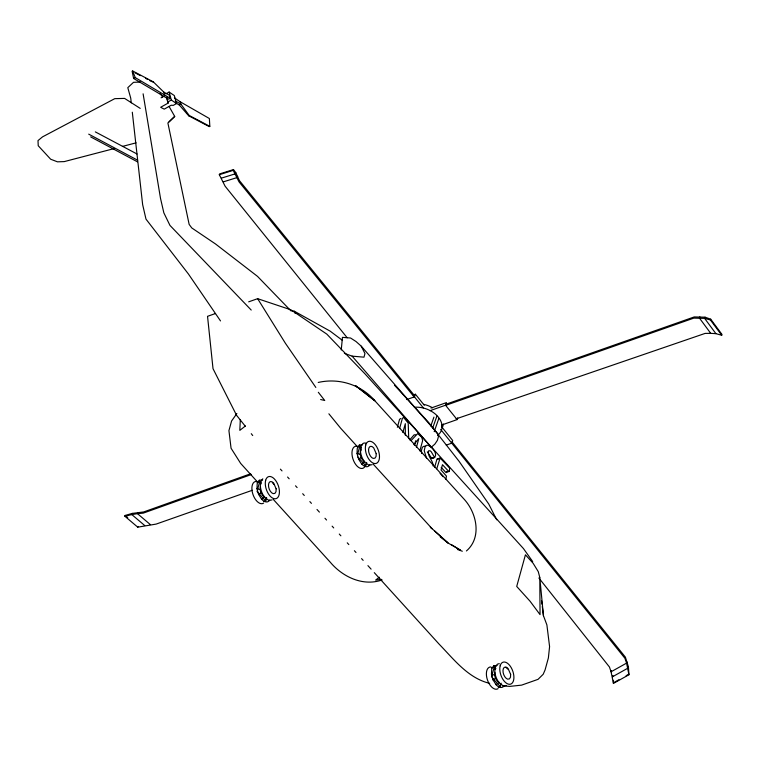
<?xml version="1.0" encoding="UTF-8"?>
<svg xmlns="http://www.w3.org/2000/svg" width="760" height="760" viewBox="0 0 760 760"><rect width="100%" height="100%" fill="white"/><g stroke="black" fill="none" stroke-linecap="round" stroke-linejoin="round"><path stroke-width="1.14" d="M405.308 435.214L405.317 423.681L402.847 432.516M160.597 107.312L168.083 103.132L166.858 97.261M240.302 419.729L239.818 430.369L245.356 426.027M269.762 500.108A11.618 6.279 70.6 0 1 261.601 499.197L258.571 494.399L256.966 488.632L257.222 483.455L259.274 480.253L262.561 479.892M261.601 499.197L264.642 496.803C261.145 494.94 259.673 490.57 260.252 486.799M369.825 464.892A11.618 6.279 70.6 0 1 361.665 463.98L358.635 459.173L357.029 453.416L357.285 448.238L359.337 445.037L362.624 444.666M361.665 463.98L364.705 461.586C361.209 459.714 359.736 455.354 360.316 451.582L361.437 449.834L359.337 445.037M504.26 685.634A11.618 6.279 70.6 0 1 496.09 684.731L493.059 679.924L491.454 674.158L491.72 668.99L493.762 665.788L497.059 665.418M496.09 684.731L499.13 682.328C495.634 680.466 494.171 676.096 494.75 672.325M341.249 349.961L342.456 337.364L350.55 338L356.06 341.553L361.247 346.18L437.712 433.637L438.453 436.563L437.427 440.306L434.844 444.134L431.214 447.288L352.099 356.136L344.356 353.324M257.317 490.295L259.787 481.317L261.373 483.065M263.805 501.676L265.705 501.011L266.637 497.639M357.38 455.078L359.851 446.101L361.437 447.839M366.7 462.422L365.769 465.785L357.865 457.073M397.366 427.281L399.57 419.292L400.805 418.503M399.579 428.555L402.41 418.285L403.655 417.497L408.215 423.092L408.719 438.605M414.476 445.141L415.701 440.714M416.404 447.459L418.817 438.577L413.867 444.647M419.824 450.88L422.655 440.61L421.743 437.304L417.696 433.561L411.055 440.638M434.539 467.552L436.943 459.183L440.125 458.005L449.635 468.055L449.407 471.124L446.082 472.663L441.19 467.39M436.762 468.787L440.125 458.005M491.501 676.942L494.285 666.843L495.862 668.591M498.294 687.202L500.194 686.536L501.125 683.164M446.566 472.131L446.823 471.371M430.815 425.933L433.931 417.116M432.639 428.193L436.914 416.062M434.197 431.67L438.862 418.437M347.197 337.772L225.102 186.19L219.307 174.705L219.593 173.916L233.51 169.575L235.771 172.615L239.457 180.661L414.248 395.333M414.561 397.442L239.02 181.849L233.215 170.364L233.51 169.575M235.771 172.615L235.334 173.802L221.416 178.134M237.661 176.339L237.225 177.526L223.307 181.868M252.282 490.286L156.151 524.086L137.75 527.174L124.859 516.221L125.143 515.442L132.259 513.399L143.688 511.945L250.667 473.755M132.259 513.399L131.822 514.586L124.859 516.221M137.911 512.477L137.475 513.665L131.822 514.586L144.723 525.54M137.75 527.174L138.044 526.385M406.742 399.56L414.447 396.853L415.406 394.231L424.298 405.27M429.998 410.685L445.522 405.222L446.481 402.601L430.958 408.072M441.579 425.068L457.111 419.596L457.748 417.858M699.865 316.873L699.428 318.06L710.723 333.345L715.92 333.668L721.715 335.245L722 334.457L710.695 319.172L705.061 317.195L694.26 316.93L446.101 404.187M705.061 317.195L704.625 318.383L715.92 333.668M721.715 335.245L710.41 319.96L710.695 319.172M611.505 670.605L611.068 671.792L613.434 683.42L628.938 674.747L628.444 666.909L625.385 657.144L451.934 441.788M612.94 675.583L612.503 676.77L628.007 668.097L628.444 666.909M613.434 683.42L613.462 680.285M627.01 661.931L626.572 663.119L628.938 674.747M432.364 457.805L431.661 458.299L427.31 451.801M445.825 479.237L446.462 476.121L441.019 470.003L442.481 464.683L448.923 471.666M262.77 478.809L260.718 482.011A11.618 6.279 70.6 0 0 265.098 497.752L268.745 500.308L272.033 499.947M236.873 413.526L231.572 421.021L228.931 430.616L231.059 448.238L240.673 463.429L257.327 481.802M466.431 550.952C481.973 537.529 476.776 513.408 464.502 499.614L374.86 400.776C361.114 384.626 338.817 377.701 318.231 382.46M409.706 439.907L414.143 434.815L415.615 434.844M169.062 121.847L174.714 116.413L169.043 106.4M174.714 116.413L167.884 122.968L189.145 224.39L191.776 227.943L215.545 243.988L257.517 276.374L290.938 310.878M379.316 577.211L375.62 580.098L381.216 579.339M431.927 458.451C440.287 456.817 432.487 446.234 427.566 445.236A7.837 4.237 70.6 0 0 425.068 446.728L424.232 450.765L426.541 458.318M258.571 494.399L260.993 492.774M358.635 459.173L361.057 457.558M493.059 679.924L495.482 678.3M613.728 682.632L618.896 679.744M626.126 675.697L628.197 674.538M132.658 70.965L132.116 71.269L133.646 78.498L168.615 99.18L170.221 98.287L169.338 95.199L163.761 92.055L153.282 81.843L132.658 70.965L135.251 77.605L170.221 98.287M133.646 78.498L135.251 77.605M152.741 82.137L153.282 81.843M165.908 93.841L169.119 92.045L174.316 95.57L176.529 103.559L173.318 105.355L171.209 105.241L164.245 109.126L161.509 107.768M161.063 97.831L164.91 95.674M168.121 101.83L171.332 100.044L176.529 103.559M175.541 102.866L179.265 104.965L180.87 104.072L180.13 101.736L174.41 97.84M179.265 104.965L188.67 115.776L189.211 115.472L209.826 126.35L209.37 118.512L180.13 101.736M209.826 126.35L209.294 126.644L188.67 115.776M251.341 474.544L143.25 513.133L137.475 513.665L150.375 524.609M215.526 313.5L207.537 316.322L213.018 368.685L236.588 415.33L245.385 426.351M248.672 301.834L257.64 298.68L290.89 309.795L326.819 334.124L365.142 374.024L523.459 548.577L532.703 561.592M413.202 395.01L415.406 394.231M445.664 405.374L693.823 318.117L704.625 318.383L710.41 319.96M256.937 482.324L259.787 481.317M357.95 446.766L359.851 446.101M446.272 445.103L451.772 443.166L452.732 440.553L441.617 426.749M431.661 458.299L434.767 457.453M491.425 667.85L494.285 666.843M456.152 418.855L705.128 333.402L710.723 333.345M219.307 174.705L233.215 170.364M114.447 148.504L64.248 161.605L57.446 161.823L50.663 159.22L38.228 145.739L38 140.6L42.532 136.866L114.779 98.657L124.611 98.41L140.21 108.395M122.427 146.414L136.116 142.842M382.147 579.937C363.09 586.653 342.741 577.02 330.315 562.267L273.201 499.292M372.096 464.721L368.809 465.091L365.161 462.536A11.618 6.279 70.6 0 1 360.781 446.785L362.834 443.593A11.618 6.279 70.6 0 1 366.12 443.222M506.521 685.472L503.234 685.843L499.586 683.278A11.618 6.279 70.6 0 1 495.206 667.536L497.258 664.335A11.618 6.279 70.6 0 1 499.377 663.755M140.524 82.08L133.513 82.317L127.794 87.675L130.739 98.173L131.261 102.847M502.911 685.909L509.798 686.385L521.616 685.13L538.042 679.345L543.2 674.253L545.072 669.95L548.369 657.989L549.584 646.598L546.886 624.919L543.438 615.676L542.288 606.489M291.602 310.83L294.367 311.239L330.135 331.123L342.466 340.404M352.099 356.136L363.983 357.181L364.962 353.58L361.247 346.18M320.653 399.532L324.729 400.482L318.316 392.274M457.472 549.499L462.317 551.228M425.762 446.5L424.716 446.243A7.837 4.237 70.6 0 0 422.227 447.735L421.439 450.433L421.638 453.511M489.697 683.373C468.074 678.176 454.014 659.452 439.223 644.252L374.291 572.65M357.029 453.416L360.173 454.404M256.966 488.632L260.11 489.63M491.454 674.158L494.608 675.156M135.214 72.894L140.372 75.62M145.521 78.337L147.592 79.42M149.654 80.513L151.715 81.596M95.323 131.888L137 153.976M88.701 134.14L137.56 160.18M90.659 136.886L137.436 161.814M175.294 100.918L180.87 104.072L189.211 115.472M437.285 459.002L438.121 459.496M451.611 544.749L460.531 550.211L447.991 542.972L440.211 536.845M125.143 515.442L127.727 517.626M431.984 528.589L373.179 464.103M434.511 530.86L447.991 542.972L430.293 527.079L431.946 528.703M394.459 385.187L428.678 422.503L459.192 461.462L488.718 503.984L496.698 519.783M440.087 473.385L443.08 476.691M357.314 446.604L340.66 428.241L328.88 413.81M506.084 667.289L507.67 669.038M492.29 677.815L500.194 686.536M280.411 469.148L282.007 470.905M287.574 477.042L289.17 478.8M295.526 485.811L297.122 487.568M302.689 493.706L304.285 495.463M309.852 501.6L311.438 503.358M317.005 509.494L319.399 512.126M324.966 518.263L326.553 520.02M332.12 526.158L333.716 527.915M339.283 534.052L340.879 535.809M347.244 542.83L348.83 544.578M354.397 550.725L355.993 552.472M361.56 558.619L363.147 560.367M367.925 565.63L371.108 569.145M272.384 482.638L273.97 484.376M257.003 491.416L265.705 501.011M251.218 310.051L169.955 225.406L163.846 212.838L160.502 198.332L143.108 93.812M445.522 405.222L457.111 419.596M414.447 396.853L423.339 407.892M440.648 429.372L624.948 658.331L626.572 663.119L611.068 671.792L609.444 667.005L538.878 578.008M251.256 433.694L252.719 435.537M159.952 93.347L162.678 96.966M220.505 320.919L188.413 273.99L145.986 219.118L142.643 204.62L132.306 112.204M315.827 387.438L285.37 343.226L257.64 298.68M434.501 457.292L431.205 451.725L430.151 450.794L428.668 450.765C426.93 456.142 433.361 460.626 433.2 466.099M493.762 665.788L495.444 669.617M259.274 480.253L260.955 484.091M294.367 311.239L295.117 313.338M163.761 92.055L164.502 94.382M169.119 92.045L171.332 100.044M166.506 97.422L168.083 103.132M539.79 577.467L538.279 571.663L533.092 563.236L525.436 554.8L516.714 586.444L530.062 601.226L540.047 614.621L539.79 577.467L543.438 615.676M541.567 600.751L541.994 604.2M414.361 407.265A21.47 14.991 19.4 0 1 438.149 416.879A21.47 14.991 19.4 0 1 437.712 435.271M423.662 404.358A21.47 14.991 19.4 0 1 432.573 407.797M443.26 424.013A21.47 14.991 19.4 0 1 442.462 427.291M263.587 503.139A11.618 6.279 70.6 0 1 252.89 494.237A11.618 6.279 70.6 0 1 256.443 481.412M265.971 498.047A11.618 6.279 70.6 0 1 265.639 499.938M365.702 464.721A11.618 6.279 70.6 0 1 353.685 460.921A11.618 6.279 70.6 0 1 357.675 446.414M498.085 688.664A11.618 6.279 70.6 0 1 487.378 679.763A11.618 6.279 70.6 0 1 490.931 666.947M276.146 488.832L276.003 491.663L274.882 493.411L273.087 493.611A6.346 3.429 70.6 0 1 268.498 484.927A6.346 3.429 70.6 0 1 273.609 483.056L276.146 488.832M376.209 453.615L376.067 456.437L374.946 458.185L373.151 458.394A6.346 3.429 70.6 0 1 368.562 449.711A6.346 3.429 70.6 0 1 373.673 447.839L376.209 453.615M510.634 674.357L510.492 677.188L509.371 678.936L507.575 679.136A6.346 3.429 70.6 0 1 502.987 670.453A6.346 3.429 70.6 0 1 508.108 668.582L510.634 674.357M360.316 389.329L355.338 385.529L374.86 400.776L360.316 389.329M265.667 480.263A11.618 6.279 70.6 0 0 273.695 498.569A11.618 6.279 70.6 0 0 277.695 484.063A11.618 6.279 70.6 0 0 265.667 480.263M365.731 445.046A11.618 6.279 70.6 0 0 373.758 463.353A11.618 6.279 70.6 0 0 377.758 448.846A11.618 6.279 70.6 0 0 365.731 445.046M500.166 665.788A11.618 6.279 70.6 0 0 508.183 684.095A11.618 6.279 70.6 0 0 512.183 669.588A11.618 6.279 70.6 0 0 500.166 665.788"/></g></svg>
